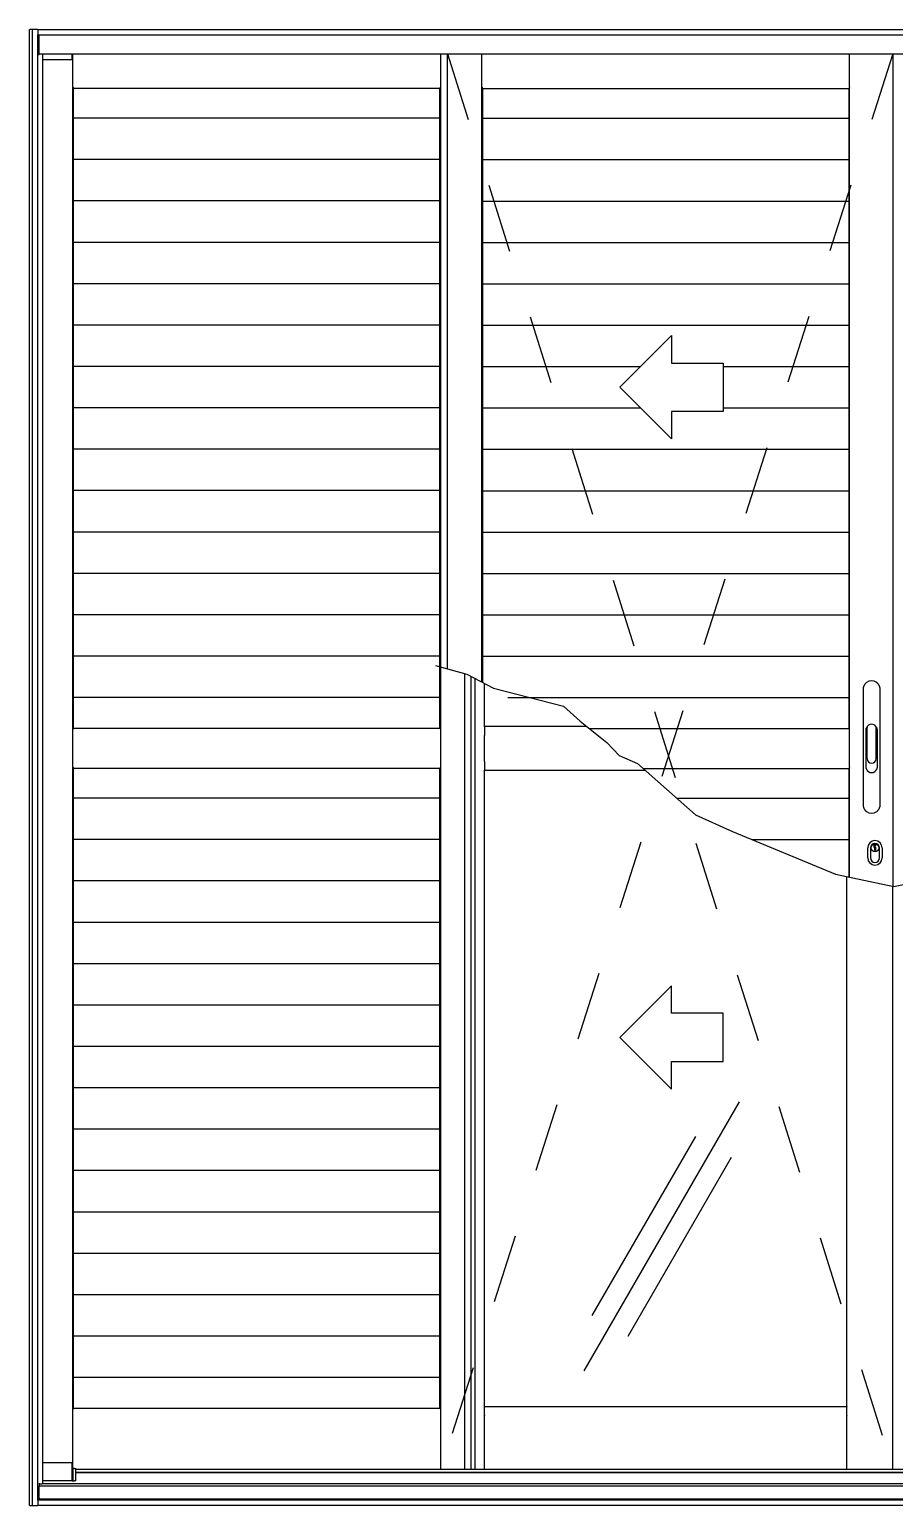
# Model space of a CAD drawing. Header units: millimetres. Extents: x 138.09 to 140.59, y 1054.14 to 1056.28.
# Drawn here: x 138.086 to 139.34, y 1054.136 to 1056.276 of the extents above; entities that cross this region are included whole.
import ezdxf

# ---------------------------------------------------------------- set-up
doc = ezdxf.new("R2010")
doc.units = ezdxf.units.MM
doc.header["$LTSCALE"] = 0.5
doc.linetypes.add('HIDDEN2', pattern=[0.1875, 0.125, -0.0625])
doc.layers.add('Gravia_Portas', color=1, linetype='Continuous')
doc.layers.add('Gravia_Portas_hidden2', color=1, linetype='HIDDEN2')

msp = doc.modelspace()

# ---------------------------------------------------------------- linework, layer by layer
at = {"layer": 'Gravia_Portas', "color": 2}
for p, q in [((138.0861, 1056.2757), (138.0865, 1056.2757)), ((138.0861, 1054.1357), (138.0861, 1056.2757)), ((138.0898, 1056.2757), (138.0865, 1056.2757)), ((138.0902, 1056.2757), (138.0898, 1056.2757)), ((138.0902, 1056.2757), (138.0906, 1056.2757)), ((138.0977, 1056.2757), (138.0906, 1056.2757)), ((138.0977, 1056.2757), (138.0981, 1056.2757)), ((138.0981, 1056.2753), (138.0981, 1056.2757)), ((138.0981, 1056.2757), (140.5741, 1056.2757)), ((138.0865, 1054.1357), (138.0861, 1054.1357)), ((138.0865, 1054.1357), (138.0898, 1054.1357)), ((138.0898, 1054.1357), (138.0902, 1054.1357)), ((138.0906, 1054.1357), (138.0902, 1054.1357)), ((138.0906, 1054.1357), (138.0977, 1054.1357)), ((138.0981, 1054.1357), (138.0977, 1054.1357)), ((138.0981, 1054.1357), (138.0981, 1054.1361)), ((140.5741, 1054.1357), (138.0981, 1054.1357))]:
    msp.add_line(p, q, dxfattribs=at)
at = {"layer": 'Gravia_Portas'}
for p, q in [((138.0902, 1054.1357), (138.0902, 1056.2757)), ((138.0981, 1056.2753), (138.0981, 1056.2682)), ((138.0981, 1056.2678), (138.0981, 1056.2682)), ((138.0981, 1056.2678), (140.5741, 1056.2678)), ((138.0981, 1054.1436), (138.0981, 1056.2678)), ((138.1001, 1056.2407), (138.1001, 1056.2678)), ((138.1001, 1056.2407), (138.1001, 1056.2397)), ((138.1001, 1056.2407), (140.5721, 1056.2407)), ((138.1051, 1056.2407), (138.1051, 1054.1672)), ((138.1481, 1056.236), (138.1481, 1056.2407)), ((138.1491, 1054.1893), (138.1491, 1056.2407)), ((138.6818, 1056.2407), (138.6818, 1055.3518)), ((138.6918, 1055.349), (138.6918, 1056.2407)), ((138.7417, 1055.3298), (138.7417, 1056.2407)), ((139.2745, 1055.0471), (139.2745, 1056.2407)), ((139.3374, 1056.2407), (139.3374, 1055.0337)), ((138.0981, 1056.2397), (138.1001, 1056.2397)), ((138.114, 1056.2316), (138.1051, 1056.2316)), ((138.1322, 1056.2316), (138.114, 1056.2316)), ((138.144, 1056.2316), (138.1323, 1056.2316)), ((138.1481, 1056.2316), (138.144, 1056.2316)), ((138.1481, 1056.236), (138.1481, 1056.2357)), ((138.1481, 1056.2316), (138.1481, 1056.2357)), ((138.1499, 1056.1909), (138.6809, 1056.1909)), ((138.1499, 1056.1909), (138.1499, 1056.1909)), ((138.1499, 1055.2628), (138.1499, 1056.1909)), ((138.6809, 1056.1909), (138.681, 1056.1909)), ((138.6809, 1055.2628), (138.6809, 1056.1909)), ((138.7426, 1056.1904), (138.7425, 1056.1904)), ((138.7426, 1056.1904), (139.2736, 1056.1904)), ((138.7426, 1056.1904), (138.7426, 1055.3294)), ((139.2736, 1056.1904), (139.2736, 1056.1904)), ((139.2736, 1056.1904), (139.2736, 1055.2623)), ((138.1499, 1056.1476), (138.6809, 1056.1476)), ((138.7426, 1056.1471), (139.2736, 1056.1471)), ((138.1499, 1056.0876), (138.6809, 1056.0876)), ((138.7426, 1056.0871), (139.2736, 1056.0871)), ((138.1499, 1056.0276), (138.6809, 1056.0276)), ((138.7426, 1056.0271), (139.2736, 1056.0271)), ((138.1499, 1055.9676), (138.6809, 1055.9676)), ((138.7426, 1055.9671), (139.2736, 1055.9671)), ((138.1499, 1055.9076), (138.6809, 1055.9076)), ((138.7426, 1055.9071), (139.2736, 1055.9071)), ((138.1499, 1055.8476), (138.6809, 1055.8476)), ((138.7426, 1055.8471), (139.2736, 1055.8471)), ((138.1499, 1055.7876), (138.6809, 1055.7876)), ((138.7426, 1055.7871), (138.9716, 1055.7871)), ((139.0916, 1055.7871), (139.2736, 1055.7871)), ((138.1499, 1055.7276), (138.6809, 1055.7276)), ((138.7426, 1055.7271), (138.9716, 1055.7271)), ((139.0916, 1055.7271), (139.2736, 1055.7271)), ((138.1499, 1055.6676), (138.6809, 1055.6676)), ((138.7426, 1055.6671), (139.2736, 1055.6671)), ((138.1499, 1055.6076), (138.6809, 1055.6076)), ((138.7426, 1055.6071), (139.2736, 1055.6071)), ((138.1499, 1055.5476), (138.6809, 1055.5476)), ((138.7426, 1055.5471), (139.2736, 1055.5471)), ((138.1499, 1055.4876), (138.6809, 1055.4876)), ((138.7426, 1055.4871), (139.2736, 1055.4871)), ((138.1499, 1055.4276), (138.6809, 1055.4276)), ((138.7426, 1055.4271), (139.2736, 1055.4271)), ((138.1499, 1055.3676), (138.6809, 1055.3676)), ((138.7426, 1055.3671), (139.2736, 1055.3671)), ((138.6818, 1055.3514), (138.6818, 1054.1883)), ((138.717, 1054.1883), (138.717, 1055.342)), ((138.726, 1054.1883), (138.726, 1055.3381)), ((138.7317, 1055.335), (138.7317, 1054.1883)), ((138.7456, 1055.2651), (138.7456, 1055.3278)), ((139.2945, 1055.3217), (139.2945, 1055.1489)), ((139.3185, 1055.3217), (139.3185, 1055.1489)), ((138.1499, 1055.3076), (138.6809, 1055.3076)), ((138.7791, 1055.3071), (139.2736, 1055.3071)), ((138.1491, 1055.2626), (138.681, 1055.2626)), ((138.1499, 1055.2628), (138.1499, 1055.2628)), ((138.6809, 1055.2628), (138.6809, 1055.2628)), ((138.7456, 1055.2647), (138.7456, 1055.2651)), ((138.8937, 1055.2651), (138.7456, 1055.2651)), ((138.7456, 1055.2647), (138.7456, 1055.2523)), ((138.8974, 1055.2621), (139.2736, 1055.2621)), ((139.2736, 1055.2623), (139.2736, 1055.2623)), ((139.2985, 1055.2063), (139.2985, 1055.2604)), ((139.2998, 1055.2635), (139.2998, 1055.2187)), ((139.3131, 1055.2187), (139.3131, 1055.2635)), ((139.3144, 1055.2604), (139.3144, 1055.2063)), ((138.7456, 1055.2515), (138.7456, 1055.2523)), ((138.7456, 1055.2152), (138.7456, 1055.2515)), ((138.7456, 1055.2144), (138.7456, 1055.2152)), ((138.7456, 1055.2144), (138.7456, 1055.2019)), ((138.1499, 1055.205), (138.6811, 1055.205)), ((138.1499, 1055.2048), (138.1499, 1055.2048)), ((138.1499, 1054.2767), (138.1499, 1055.2048)), ((138.6809, 1055.2048), (138.6811, 1055.2048)), ((138.6809, 1054.2767), (138.6809, 1055.2048)), ((138.7456, 1055.2015), (138.7456, 1055.2019)), ((138.7456, 1054.2792), (138.7456, 1055.2015)), ((138.9786, 1055.2015), (138.7456, 1055.2015)), ((138.9752, 1055.2045), (139.2736, 1055.2045)), ((139.2736, 1055.2043), (139.2736, 1055.2043)), ((139.2736, 1055.2043), (139.2736, 1055.0472)), ((138.1499, 1055.1617), (138.6809, 1055.1617)), ((139.0239, 1055.1612), (139.2736, 1055.1612)), ((138.1499, 1055.1017), (138.6809, 1055.1017)), ((139.1335, 1055.1012), (139.2736, 1055.1012)), ((139.3008, 1055.0747), (139.3008, 1055.0892)), ((139.3049, 1055.0892), (139.3049, 1055.0747)), ((139.3103, 1055.0908), (139.3103, 1055.0941)), ((139.3111, 1055.0892), (139.3103, 1055.0908)), ((139.312, 1055.0928), (139.3111, 1055.0923)), ((139.3111, 1055.0923), (139.3111, 1055.0913)), ((139.3111, 1055.0913), (139.312, 1055.0901)), ((139.3111, 1055.0861), (139.3111, 1055.0892)), ((139.312, 1055.0861), (139.3111, 1055.0861)), ((139.312, 1055.0942), (139.312, 1055.0928)), ((139.312, 1055.0901), (139.312, 1055.0861)), ((139.3179, 1055.0747), (139.3179, 1055.0892)), ((139.3219, 1055.0892), (139.3219, 1055.0747)), ((138.1499, 1055.0417), (138.6809, 1055.0417)), ((139.2706, 1054.2792), (139.2706, 1055.0479)), ((139.3374, 1054.1883), (139.3374, 1055.0337)), ((138.1499, 1054.9817), (138.6809, 1054.9817)), ((138.1499, 1054.9217), (138.6809, 1054.9217)), ((138.1499, 1054.8617), (138.6809, 1054.8617)), ((138.1499, 1054.8017), (138.6809, 1054.8017)), ((138.1499, 1054.7417), (138.6809, 1054.7417)), ((138.8901, 1054.3311), (139.1151, 1054.7208)), ((138.1499, 1054.6817), (138.6809, 1054.6817)), ((138.9016, 1054.4111), (139.0516, 1054.6709)), ((138.9536, 1054.3811), (139.1036, 1054.6409)), ((138.1499, 1054.6217), (138.6809, 1054.6217)), ((138.1499, 1054.5617), (138.6809, 1054.5617)), ((138.1499, 1054.5017), (138.6809, 1054.5017)), ((138.1499, 1054.4417), (138.6809, 1054.4417)), ((138.1499, 1054.3817), (138.6809, 1054.3817)), ((138.1499, 1054.3217), (138.6809, 1054.3217)), ((138.1499, 1054.2767), (138.1498, 1054.2767)), ((138.1499, 1054.2767), (138.6809, 1054.2767)), ((138.681, 1054.2767), (138.6809, 1054.2767)), ((138.7456, 1054.2792), (139.2706, 1054.2792)), ((138.7456, 1054.2792), (138.7456, 1054.2788)), ((138.7456, 1054.2664), (138.7456, 1054.2788)), ((139.2706, 1054.2792), (139.2706, 1054.2788)), ((139.2706, 1054.2664), (139.2706, 1054.2788)), ((138.7456, 1054.2664), (138.7456, 1054.2656)), ((138.7456, 1054.1883), (138.7456, 1054.2656)), ((139.2706, 1054.2664), (139.2706, 1054.2656)), ((139.2706, 1054.1883), (139.2706, 1054.2656)), ((138.114, 1054.1975), (138.1051, 1054.1975)), ((138.1322, 1054.1975), (138.114, 1054.1975)), ((138.144, 1054.1975), (138.1323, 1054.1975)), ((138.1481, 1054.1975), (138.144, 1054.1975)), ((138.1481, 1054.1934), (138.1481, 1054.1975)), ((138.1481, 1054.1934), (138.1481, 1054.1931)), ((138.1481, 1054.1713), (138.1481, 1054.1931)), ((138.1487, 1054.1893), (138.1481, 1054.1893)), ((138.1512, 1054.1893), (138.1487, 1054.1893)), ((138.1487, 1054.1893), (138.1487, 1054.1713)), ((138.1512, 1054.1893), (138.1532, 1054.1893)), ((138.1532, 1054.1713), (138.1532, 1054.1893)), ((138.1532, 1054.1883), (138.6918, 1054.1883)), ((138.1532, 1054.1883), (140.519, 1054.1883)), ((138.1001, 1054.1682), (138.1001, 1054.1651)), ((138.1001, 1054.1672), (138.1045, 1054.1672)), ((138.1001, 1054.1651), (138.1001, 1054.1633)), ((138.1001, 1054.1643), (140.5721, 1054.1643)), ((138.1051, 1054.1672), (138.1045, 1054.1672)), ((138.1481, 1054.1713), (138.1051, 1054.1713)), ((140.5672, 1054.1672), (138.1051, 1054.1672)), ((138.1481, 1054.1713), (138.1487, 1054.1713)), ((138.1487, 1054.1713), (138.1512, 1054.1713)), ((138.1532, 1054.1713), (138.1512, 1054.1713)), ((138.1532, 1054.1837), (140.519, 1054.1837)), ((140.519, 1054.1835), (138.1532, 1054.1835)), ((138.0981, 1054.1633), (138.1001, 1054.1633)), ((138.0981, 1054.1461), (138.1001, 1054.1461)), ((138.0981, 1054.1432), (138.0981, 1054.1436)), ((140.5741, 1054.1436), (138.0981, 1054.1436)), ((138.0981, 1054.1432), (138.0981, 1054.1361)), ((138.1001, 1054.1461), (138.1001, 1054.1633)), ((138.1001, 1054.1461), (138.1001, 1054.1451)), ((138.1001, 1054.1436), (138.1001, 1054.1451)), ((140.5721, 1054.1451), (138.1001, 1054.1451))]:
    msp.add_line(p, q, dxfattribs=at)
for points in [[(138.1494, 1056.1922), (138.1494, 1056.1923), (138.1494, 1056.1923), (138.1494, 1056.1923), (138.1494, 1056.1924), (138.1494, 1056.1924), (138.1494, 1056.1924), (138.1493, 1056.1924), (138.1493, 1056.1925), (138.1493, 1056.1925), (138.1493, 1056.1925), (138.1493, 1056.1925), (138.1493, 1056.1926), (138.1493, 1056.1926), (138.1492, 1056.1926), (138.1492, 1056.1927), (138.1492, 1056.1927), (138.1492, 1056.1927), (138.1492, 1056.1927), (138.1492, 1056.1928), (138.1491, 1056.1928), (138.1491, 1056.1928), (138.1491, 1056.1928), (138.1491, 1056.1929), (138.1491, 1056.1929)], [(138.1499, 1056.1909), (138.1499, 1056.191), (138.1498, 1056.191), (138.1498, 1056.191), (138.1498, 1056.1911), (138.1498, 1056.1911), (138.1498, 1056.1912), (138.1498, 1056.1912), (138.1497, 1056.1913), (138.1497, 1056.1913), (138.1497, 1056.1914), (138.1497, 1056.1914), (138.1497, 1056.1915), (138.1496, 1056.1915), (138.1496, 1056.1916), (138.1496, 1056.1917), (138.1496, 1056.1917), (138.1496, 1056.1918), (138.1495, 1056.1918), (138.1495, 1056.1919), (138.1495, 1056.192), (138.1495, 1056.192), (138.1495, 1056.1921), (138.1494, 1056.1922), (138.1494, 1056.1922)], [(138.6814, 1056.1922), (138.6814, 1056.1922), (138.6814, 1056.1921), (138.6814, 1056.192), (138.6814, 1056.192), (138.6813, 1056.1919), (138.6813, 1056.1918), (138.6813, 1056.1918), (138.6813, 1056.1917), (138.6813, 1056.1917), (138.6812, 1056.1916), (138.6812, 1056.1915), (138.6812, 1056.1915), (138.6812, 1056.1914), (138.6812, 1056.1914), (138.6811, 1056.1913), (138.6811, 1056.1913), (138.6811, 1056.1912), (138.6811, 1056.1912), (138.6811, 1056.1911), (138.681, 1056.1911), (138.681, 1056.191), (138.681, 1056.191), (138.681, 1056.191), (138.681, 1056.1909)], [(138.6818, 1056.1929), (138.6818, 1056.1929), (138.6818, 1056.1928), (138.6817, 1056.1928), (138.6817, 1056.1928), (138.6817, 1056.1928), (138.6817, 1056.1927), (138.6817, 1056.1927), (138.6816, 1056.1927), (138.6816, 1056.1926), (138.6816, 1056.1926), (138.6816, 1056.1926), (138.6816, 1056.1926), (138.6816, 1056.1925), (138.6816, 1056.1925), (138.6815, 1056.1925), (138.6815, 1056.1925), (138.6815, 1056.1924), (138.6815, 1056.1924), (138.6815, 1056.1924), (138.6815, 1056.1924), (138.6815, 1056.1923), (138.6815, 1056.1923), (138.6815, 1056.1923), (138.6814, 1056.1922)], [(138.7417, 1056.1924), (138.7417, 1056.1924), (138.7417, 1056.1923), (138.7418, 1056.1923), (138.7418, 1056.1923), (138.7418, 1056.1923), (138.7418, 1056.1922), (138.7418, 1056.1922), (138.7419, 1056.1922), (138.7419, 1056.1922), (138.7419, 1056.1921), (138.7419, 1056.1921), (138.7419, 1056.1921), (138.7419, 1056.192), (138.742, 1056.192), (138.742, 1056.192), (138.742, 1056.192), (138.742, 1056.1919), (138.742, 1056.1919), (138.742, 1056.1919), (138.742, 1056.1919), (138.742, 1056.1918), (138.742, 1056.1918), (138.7421, 1056.1918), (138.7421, 1056.1917)], [(138.7421, 1056.1917), (138.7421, 1056.1917), (138.7421, 1056.1916), (138.7421, 1056.1915), (138.7421, 1056.1915), (138.7422, 1056.1914), (138.7422, 1056.1913), (138.7422, 1056.1913), (138.7422, 1056.1912), (138.7423, 1056.1912), (138.7423, 1056.1911), (138.7423, 1056.191), (138.7423, 1056.191), (138.7423, 1056.1909), (138.7424, 1056.1909), (138.7424, 1056.1908), (138.7424, 1056.1908), (138.7424, 1056.1907), (138.7424, 1056.1907), (138.7424, 1056.1906), (138.7425, 1056.1906), (138.7425, 1056.1905), (138.7425, 1056.1905), (138.7425, 1056.1905), (138.7425, 1056.1904)], [(139.2741, 1056.1917), (139.2741, 1056.1917), (139.2741, 1056.1916), (139.274, 1056.1915), (139.274, 1056.1915), (139.274, 1056.1914), (139.274, 1056.1913), (139.2739, 1056.1913), (139.2739, 1056.1912), (139.2739, 1056.1912), (139.2739, 1056.1911), (139.2739, 1056.191), (139.2738, 1056.191), (139.2738, 1056.1909), (139.2738, 1056.1909), (139.2738, 1056.1908), (139.2738, 1056.1908), (139.2737, 1056.1907), (139.2737, 1056.1907), (139.2737, 1056.1906), (139.2737, 1056.1906), (139.2737, 1056.1905), (139.2737, 1056.1905), (139.2737, 1056.1905), (139.2736, 1056.1904)], [(139.2745, 1056.1924), (139.2744, 1056.1924), (139.2744, 1056.1923), (139.2744, 1056.1923), (139.2744, 1056.1923), (139.2743, 1056.1923), (139.2743, 1056.1922), (139.2743, 1056.1922), (139.2743, 1056.1922), (139.2743, 1056.1922), (139.2743, 1056.1921), (139.2742, 1056.1921), (139.2742, 1056.1921), (139.2742, 1056.192), (139.2742, 1056.192), (139.2742, 1056.192), (139.2742, 1056.192), (139.2742, 1056.1919), (139.2742, 1056.1919), (139.2741, 1056.1919), (139.2741, 1056.1919), (139.2741, 1056.1918), (139.2741, 1056.1918), (139.2741, 1056.1918), (139.2741, 1056.1917)], [(138.6746, 1055.3538), (138.7201, 1055.3412), (138.7586, 1055.3209), (138.8601, 1055.2946), (138.884, 1055.2729), (138.9227, 1055.242), (138.9407, 1055.223), (138.9674, 1055.2115), (139.0512, 1055.1369), (139.1051, 1055.113), (139.2544, 1055.0513), (139.3386, 1055.0334), (139.4229, 1055.0513), (139.5722, 1055.113), (139.6261, 1055.1369), (139.7098, 1055.2115), (139.7365, 1055.223), (139.7546, 1055.242), (139.7933, 1055.2729), (139.8797, 1055.2946), (139.9187, 1055.3209), (139.9572, 1055.3412), (139.9983, 1055.3538)], [(139.2948, 1055.323), (139.2948, 1055.3229), (139.2948, 1055.3228), (139.2948, 1055.3228), (139.2947, 1055.3227), (139.2947, 1055.3227), (139.2947, 1055.3226), (139.2947, 1055.3226), (139.2947, 1055.3225), (139.2947, 1055.3224), (139.2946, 1055.3224), (139.2946, 1055.3223), (139.2946, 1055.3223), (139.2946, 1055.3222), (139.2946, 1055.3222), (139.2946, 1055.3221), (139.2946, 1055.3221), (139.2945, 1055.322), (139.2945, 1055.322), (139.2945, 1055.3219), (139.2945, 1055.3219), (139.2945, 1055.3218), (139.2945, 1055.3218), (139.2945, 1055.3217), (139.2945, 1055.3217)], [(139.2991, 1055.3289), (139.2988, 1055.3287), (139.2986, 1055.3285), (139.2984, 1055.3283), (139.2981, 1055.3281), (139.2979, 1055.3279), (139.2977, 1055.3277), (139.2975, 1055.3274), (139.2973, 1055.3272), (139.2971, 1055.327), (139.2969, 1055.3267), (139.2967, 1055.3265), (139.2965, 1055.3262), (139.2963, 1055.326), (139.2962, 1055.3257), (139.296, 1055.3255), (139.2958, 1055.3252), (139.2957, 1055.3249), (139.2955, 1055.3247), (139.2954, 1055.3244), (139.2953, 1055.3241), (139.2952, 1055.3238), (139.295, 1055.3235), (139.2949, 1055.3233), (139.2948, 1055.323)], [(139.3181, 1055.323), (139.318, 1055.3233), (139.3179, 1055.3235), (139.3178, 1055.3238), (139.3177, 1055.3241), (139.3175, 1055.3244), (139.3174, 1055.3247), (139.3173, 1055.3249), (139.3171, 1055.3252), (139.317, 1055.3255), (139.3168, 1055.3257), (139.3166, 1055.326), (139.3164, 1055.3262), (139.3163, 1055.3265), (139.3161, 1055.3267), (139.3159, 1055.327), (139.3157, 1055.3272), (139.3155, 1055.3274), (139.3152, 1055.3277), (139.315, 1055.3279), (139.3148, 1055.3281), (139.3146, 1055.3283), (139.3144, 1055.3285), (139.3141, 1055.3287), (139.3139, 1055.3289)], [(139.3185, 1055.3217), (139.3185, 1055.3217), (139.3185, 1055.3218), (139.3185, 1055.3218), (139.3184, 1055.3219), (139.3184, 1055.3219), (139.3184, 1055.322), (139.3184, 1055.322), (139.3184, 1055.3221), (139.3184, 1055.3221), (139.3184, 1055.3222), (139.3184, 1055.3222), (139.3183, 1055.3223), (139.3183, 1055.3223), (139.3183, 1055.3224), (139.3183, 1055.3224), (139.3183, 1055.3225), (139.3183, 1055.3226), (139.3182, 1055.3226), (139.3182, 1055.3227), (139.3182, 1055.3227), (139.3182, 1055.3228), (139.3182, 1055.3228), (139.3182, 1055.3229), (139.3181, 1055.323)], [(138.1491, 1055.2607), (138.1491, 1055.2607), (138.1491, 1055.2607), (138.1491, 1055.2608), (138.1491, 1055.2608), (138.1492, 1055.2608), (138.1492, 1055.2608), (138.1492, 1055.2609), (138.1492, 1055.2609), (138.1492, 1055.2609), (138.1492, 1055.2609), (138.1493, 1055.261), (138.1493, 1055.261), (138.1493, 1055.261), (138.1493, 1055.261), (138.1493, 1055.2611), (138.1493, 1055.2611), (138.1493, 1055.2611), (138.1494, 1055.2612), (138.1494, 1055.2612), (138.1494, 1055.2612), (138.1494, 1055.2612), (138.1494, 1055.2613), (138.1494, 1055.2613), (138.1494, 1055.2613)], [(138.1494, 1055.2613), (138.1494, 1055.2614), (138.1495, 1055.2615), (138.1495, 1055.2616), (138.1495, 1055.2617), (138.1496, 1055.2618), (138.1496, 1055.2618), (138.1496, 1055.2619), (138.1496, 1055.262), (138.1497, 1055.2621), (138.1497, 1055.2621), (138.1497, 1055.2622), (138.1497, 1055.2623), (138.1498, 1055.2623), (138.1498, 1055.2624), (138.1498, 1055.2624), (138.1498, 1055.2625), (138.1498, 1055.2625), (138.1499, 1055.2626), (138.1499, 1055.2626), (138.1499, 1055.2627), (138.1499, 1055.2627), (138.1499, 1055.2628), (138.1499, 1055.2628), (138.1499, 1055.2628)], [(138.6809, 1055.2628), (138.6809, 1055.2628), (138.681, 1055.2628), (138.681, 1055.2627), (138.681, 1055.2627), (138.681, 1055.2626), (138.681, 1055.2626), (138.681, 1055.2625), (138.681, 1055.2625), (138.6811, 1055.2624), (138.6811, 1055.2624), (138.6811, 1055.2623), (138.6811, 1055.2623), (138.6812, 1055.2622), (138.6812, 1055.2621), (138.6812, 1055.2621), (138.6812, 1055.262), (138.6813, 1055.2619), (138.6813, 1055.2618), (138.6813, 1055.2618), (138.6813, 1055.2617), (138.6814, 1055.2616), (138.6814, 1055.2615), (138.6814, 1055.2614), (138.6814, 1055.2614)], [(138.6814, 1055.2614), (138.6815, 1055.2613), (138.6815, 1055.2613), (138.6815, 1055.2613), (138.6815, 1055.2612), (138.6815, 1055.2612), (138.6815, 1055.2612), (138.6815, 1055.2612), (138.6815, 1055.2611), (138.6815, 1055.2611), (138.6816, 1055.2611), (138.6816, 1055.2611), (138.6816, 1055.261), (138.6816, 1055.261), (138.6816, 1055.261), (138.6816, 1055.2609), (138.6816, 1055.2609), (138.6817, 1055.2609), (138.6817, 1055.2609), (138.6817, 1055.2608), (138.6817, 1055.2608), (138.6817, 1055.2608), (138.6818, 1055.2608), (138.6818, 1055.2607), (138.6818, 1055.2607)], [(139.2736, 1055.2623), (139.2736, 1055.2623), (139.2736, 1055.2623), (139.2736, 1055.2622), (139.2736, 1055.2622), (139.2736, 1055.2621), (139.2737, 1055.2621), (139.2737, 1055.262), (139.2737, 1055.262), (139.2737, 1055.2619), (139.2737, 1055.2619), (139.2738, 1055.2618), (139.2738, 1055.2618), (139.2738, 1055.2617), (139.2738, 1055.2616), (139.2738, 1055.2616), (139.2739, 1055.2615), (139.2739, 1055.2614), (139.2739, 1055.2613), (139.274, 1055.2613), (139.274, 1055.2612), (139.274, 1055.2611), (139.274, 1055.261), (139.2741, 1055.2609), (139.2741, 1055.2608)], [(139.2741, 1055.2608), (139.2741, 1055.2608), (139.2741, 1055.2608), (139.2741, 1055.2607), (139.2741, 1055.2607), (139.2741, 1055.2607), (139.2742, 1055.2607), (139.2742, 1055.2606), (139.2742, 1055.2606), (139.2742, 1055.2606), (139.2742, 1055.2605), (139.2742, 1055.2605), (139.2742, 1055.2605), (139.2742, 1055.2605), (139.2743, 1055.2604), (139.2743, 1055.2604), (139.2743, 1055.2604), (139.2743, 1055.2604), (139.2743, 1055.2603), (139.2743, 1055.2603), (139.2744, 1055.2603), (139.2744, 1055.2603), (139.2744, 1055.2602), (139.2744, 1055.2602), (139.2745, 1055.2602)], [(139.2985, 1055.2604), (139.2985, 1055.2605), (139.2985, 1055.2606), (139.2985, 1055.2607), (139.2985, 1055.2609), (139.2986, 1055.261), (139.2986, 1055.2611), (139.2986, 1055.2612), (139.2986, 1055.2614), (139.2986, 1055.2615), (139.2986, 1055.2616), (139.2986, 1055.2617), (139.2987, 1055.2618), (139.2987, 1055.262), (139.2987, 1055.2621), (139.2987, 1055.2622), (139.2988, 1055.2623), (139.2988, 1055.2625), (139.2988, 1055.2626), (139.2989, 1055.2627), (139.2989, 1055.2628), (139.2989, 1055.2629), (139.299, 1055.2631), (139.299, 1055.2632), (139.2991, 1055.2633)], [(139.3139, 1055.2633), (139.3139, 1055.2632), (139.314, 1055.2631), (139.314, 1055.2629), (139.314, 1055.2628), (139.3141, 1055.2627), (139.3141, 1055.2626), (139.3142, 1055.2625), (139.3142, 1055.2623), (139.3142, 1055.2622), (139.3142, 1055.2621), (139.3143, 1055.262), (139.3143, 1055.2618), (139.3143, 1055.2617), (139.3143, 1055.2616), (139.3144, 1055.2615), (139.3144, 1055.2614), (139.3144, 1055.2612), (139.3144, 1055.2611), (139.3144, 1055.261), (139.3144, 1055.2609), (139.3144, 1055.2607), (139.3144, 1055.2606), (139.3144, 1055.2605), (139.3144, 1055.2604)], [(138.1494, 1055.2063), (138.1494, 1055.2064), (138.1494, 1055.2064), (138.1494, 1055.2064), (138.1494, 1055.2065), (138.1494, 1055.2065), (138.1494, 1055.2065), (138.1493, 1055.2065), (138.1493, 1055.2066), (138.1493, 1055.2066), (138.1493, 1055.2066), (138.1493, 1055.2066), (138.1493, 1055.2067), (138.1493, 1055.2067), (138.1492, 1055.2067), (138.1492, 1055.2068), (138.1492, 1055.2068), (138.1492, 1055.2068), (138.1492, 1055.2068), (138.1492, 1055.2069), (138.1491, 1055.2069), (138.1491, 1055.2069), (138.1491, 1055.2069), (138.1491, 1055.207), (138.1491, 1055.207)], [(138.1499, 1055.2048), (138.1499, 1055.2049), (138.1499, 1055.2049), (138.1499, 1055.2049), (138.1499, 1055.205), (138.1499, 1055.205), (138.1499, 1055.2051), (138.1498, 1055.2051), (138.1498, 1055.2052), (138.1498, 1055.2052), (138.1498, 1055.2053), (138.1498, 1055.2053), (138.1497, 1055.2054), (138.1497, 1055.2055), (138.1497, 1055.2055), (138.1497, 1055.2056), (138.1496, 1055.2057), (138.1496, 1055.2058), (138.1496, 1055.2058), (138.1496, 1055.2059), (138.1495, 1055.206), (138.1495, 1055.2061), (138.1495, 1055.2062), (138.1494, 1055.2062), (138.1494, 1055.2063)], [(138.6814, 1055.2058), (138.6814, 1055.2058), (138.6814, 1055.2057), (138.6814, 1055.2057), (138.6814, 1055.2056), (138.6814, 1055.2056), (138.6813, 1055.2055), (138.6813, 1055.2055), (138.6813, 1055.2054), (138.6813, 1055.2054), (138.6813, 1055.2054), (138.6812, 1055.2053), (138.6812, 1055.2053), (138.6812, 1055.2052), (138.6812, 1055.2052), (138.6812, 1055.2051), (138.6812, 1055.2051), (138.6811, 1055.2051), (138.6811, 1055.205), (138.6811, 1055.205), (138.6811, 1055.205), (138.6811, 1055.2049), (138.6811, 1055.2049), (138.6811, 1055.2049), (138.6811, 1055.2048)], [(138.6818, 1055.2063), (138.6818, 1055.2063), (138.6818, 1055.2062), (138.6817, 1055.2062), (138.6817, 1055.2062), (138.6817, 1055.2062), (138.6817, 1055.2062), (138.6817, 1055.2062), (138.6816, 1055.2061), (138.6816, 1055.2061), (138.6816, 1055.2061), (138.6816, 1055.2061), (138.6816, 1055.2061), (138.6816, 1055.206), (138.6816, 1055.206), (138.6815, 1055.206), (138.6815, 1055.206), (138.6815, 1055.206), (138.6815, 1055.2059), (138.6815, 1055.2059), (138.6815, 1055.2059), (138.6815, 1055.2059), (138.6815, 1055.2058), (138.6815, 1055.2058), (138.6814, 1055.2058)], [(139.2741, 1055.2058), (139.2741, 1055.2057), (139.274, 1055.2057), (139.274, 1055.2056), (139.274, 1055.2055), (139.274, 1055.2054), (139.2739, 1055.2053), (139.2739, 1055.2053), (139.2739, 1055.2052), (139.2738, 1055.2051), (139.2738, 1055.205), (139.2738, 1055.205), (139.2738, 1055.2049), (139.2738, 1055.2048), (139.2737, 1055.2048), (139.2737, 1055.2047), (139.2737, 1055.2047), (139.2737, 1055.2046), (139.2737, 1055.2046), (139.2736, 1055.2045), (139.2736, 1055.2045), (139.2736, 1055.2044), (139.2736, 1055.2044), (139.2736, 1055.2044), (139.2736, 1055.2043)], [(139.2745, 1055.2065), (139.2744, 1055.2065), (139.2744, 1055.2064), (139.2744, 1055.2064), (139.2744, 1055.2064), (139.2743, 1055.2064), (139.2743, 1055.2063), (139.2743, 1055.2063), (139.2743, 1055.2063), (139.2743, 1055.2063), (139.2743, 1055.2062), (139.2742, 1055.2062), (139.2742, 1055.2062), (139.2742, 1055.2061), (139.2742, 1055.2061), (139.2742, 1055.2061), (139.2742, 1055.2061), (139.2742, 1055.206), (139.2742, 1055.206), (139.2741, 1055.206), (139.2741, 1055.206), (139.2741, 1055.2059), (139.2741, 1055.2059), (139.2741, 1055.2059), (139.2741, 1055.2058)], [(139.2991, 1055.2034), (139.299, 1055.2035), (139.299, 1055.2036), (139.2989, 1055.2037), (139.2989, 1055.2038), (139.2989, 1055.204), (139.2988, 1055.2041), (139.2988, 1055.2042), (139.2988, 1055.2043), (139.2987, 1055.2045), (139.2987, 1055.2046), (139.2987, 1055.2047), (139.2987, 1055.2048), (139.2986, 1055.2049), (139.2986, 1055.2051), (139.2986, 1055.2052), (139.2986, 1055.2053), (139.2986, 1055.2054), (139.2986, 1055.2056), (139.2986, 1055.2057), (139.2985, 1055.2058), (139.2985, 1055.2059), (139.2985, 1055.206), (139.2985, 1055.2062), (139.2985, 1055.2063)], [(139.3144, 1055.2063), (139.3144, 1055.2062), (139.3144, 1055.206), (139.3144, 1055.2059), (139.3144, 1055.2058), (139.3144, 1055.2057), (139.3144, 1055.2056), (139.3144, 1055.2054), (139.3144, 1055.2053), (139.3144, 1055.2052), (139.3143, 1055.2051), (139.3143, 1055.2049), (139.3143, 1055.2048), (139.3143, 1055.2047), (139.3142, 1055.2046), (139.3142, 1055.2045), (139.3142, 1055.2043), (139.3142, 1055.2042), (139.3141, 1055.2041), (139.3141, 1055.204), (139.314, 1055.2038), (139.314, 1055.2037), (139.314, 1055.2036), (139.3139, 1055.2035), (139.3139, 1055.2034)], [(139.2945, 1055.1489), (139.2945, 1055.1489), (139.2945, 1055.1489), (139.2945, 1055.1489), (139.2945, 1055.1488), (139.2945, 1055.1488), (139.2945, 1055.1487), (139.2945, 1055.1487), (139.2946, 1055.1486), (139.2946, 1055.1485), (139.2946, 1055.1485), (139.2946, 1055.1484), (139.2946, 1055.1484), (139.2946, 1055.1483), (139.2946, 1055.1483), (139.2947, 1055.1482), (139.2947, 1055.1482), (139.2947, 1055.1481), (139.2947, 1055.1481), (139.2947, 1055.148), (139.2947, 1055.1479), (139.2948, 1055.1479), (139.2948, 1055.1478), (139.2948, 1055.1478), (139.2948, 1055.1477)], [(139.3181, 1055.1477), (139.3182, 1055.1478), (139.3182, 1055.1478), (139.3182, 1055.1479), (139.3182, 1055.1479), (139.3182, 1055.148), (139.3182, 1055.1481), (139.3183, 1055.1481), (139.3183, 1055.1482), (139.3183, 1055.1482), (139.3183, 1055.1483), (139.3183, 1055.1483), (139.3183, 1055.1484), (139.3184, 1055.1484), (139.3184, 1055.1485), (139.3184, 1055.1485), (139.3184, 1055.1486), (139.3184, 1055.1487), (139.3184, 1055.1487), (139.3184, 1055.1488), (139.3184, 1055.1488), (139.3185, 1055.1489), (139.3185, 1055.1489), (139.3185, 1055.1489), (139.3185, 1055.1489)], [(139.2948, 1055.1477), (139.2949, 1055.1474), (139.295, 1055.1471), (139.2952, 1055.1468), (139.2953, 1055.1466), (139.2954, 1055.1463), (139.2955, 1055.146), (139.2957, 1055.1457), (139.2958, 1055.1455), (139.296, 1055.1452), (139.2962, 1055.1449), (139.2963, 1055.1447), (139.2965, 1055.1444), (139.2967, 1055.1442), (139.2969, 1055.1439), (139.2971, 1055.1437), (139.2973, 1055.1435), (139.2975, 1055.1432), (139.2977, 1055.143), (139.2979, 1055.1428), (139.2981, 1055.1426), (139.2984, 1055.1424), (139.2986, 1055.1422), (139.2988, 1055.142), (139.2991, 1055.1418)], [(139.3139, 1055.1418), (139.3141, 1055.142), (139.3144, 1055.1422), (139.3146, 1055.1424), (139.3148, 1055.1426), (139.315, 1055.1428), (139.3152, 1055.143), (139.3155, 1055.1432), (139.3157, 1055.1435), (139.3159, 1055.1437), (139.3161, 1055.1439), (139.3163, 1055.1442), (139.3164, 1055.1444), (139.3166, 1055.1447), (139.3168, 1055.1449), (139.317, 1055.1452), (139.3171, 1055.1455), (139.3173, 1055.1457), (139.3174, 1055.146), (139.3175, 1055.1463), (139.3177, 1055.1466), (139.3178, 1055.1468), (139.3179, 1055.1471), (139.318, 1055.1474), (139.3181, 1055.1477)], [(138.1491, 1054.2751), (138.1491, 1054.2751), (138.1491, 1054.2751), (138.1491, 1054.2751), (138.1491, 1054.2751), (138.1492, 1054.2752), (138.1492, 1054.2752), (138.1492, 1054.2752), (138.1492, 1054.2752), (138.1492, 1054.2753), (138.1492, 1054.2753), (138.1493, 1054.2753), (138.1493, 1054.2753), (138.1493, 1054.2753), (138.1493, 1054.2754), (138.1493, 1054.2754), (138.1493, 1054.2754), (138.1493, 1054.2754), (138.1494, 1054.2755), (138.1494, 1054.2755), (138.1494, 1054.2755), (138.1494, 1054.2755), (138.1494, 1054.2756), (138.1494, 1054.2756), (138.1494, 1054.2756)], [(138.1494, 1054.2756), (138.1494, 1054.2757), (138.1494, 1054.2757), (138.1495, 1054.2758), (138.1495, 1054.2758), (138.1495, 1054.2759), (138.1495, 1054.276), (138.1495, 1054.276), (138.1496, 1054.2761), (138.1496, 1054.2761), (138.1496, 1054.2761), (138.1496, 1054.2762), (138.1496, 1054.2762), (138.1497, 1054.2763), (138.1497, 1054.2763), (138.1497, 1054.2764), (138.1497, 1054.2764), (138.1497, 1054.2765), (138.1497, 1054.2765), (138.1498, 1054.2765), (138.1498, 1054.2766), (138.1498, 1054.2766), (138.1498, 1054.2767), (138.1498, 1054.2767), (138.1498, 1054.2767)], [(138.681, 1054.2767), (138.681, 1054.2767), (138.681, 1054.2767), (138.681, 1054.2766), (138.681, 1054.2766), (138.6811, 1054.2765), (138.6811, 1054.2765), (138.6811, 1054.2764), (138.6811, 1054.2764), (138.6811, 1054.2763), (138.6812, 1054.2763), (138.6812, 1054.2762), (138.6812, 1054.2762), (138.6812, 1054.2761), (138.6812, 1054.2761), (138.6813, 1054.276), (138.6813, 1054.2759), (138.6813, 1054.2759), (138.6813, 1054.2758), (138.6813, 1054.2758), (138.6814, 1054.2757), (138.6814, 1054.2756), (138.6814, 1054.2756), (138.6814, 1054.2755), (138.6814, 1054.2754)], [(138.6814, 1054.2754), (138.6815, 1054.2754), (138.6815, 1054.2754), (138.6815, 1054.2753), (138.6815, 1054.2753), (138.6815, 1054.2753), (138.6815, 1054.2753), (138.6815, 1054.2752), (138.6815, 1054.2752), (138.6815, 1054.2752), (138.6816, 1054.2751), (138.6816, 1054.2751), (138.6816, 1054.2751), (138.6816, 1054.2751), (138.6816, 1054.275), (138.6816, 1054.275), (138.6816, 1054.275), (138.6817, 1054.275), (138.6817, 1054.2749), (138.6817, 1054.2749), (138.6817, 1054.2749), (138.6817, 1054.2749), (138.6818, 1054.2748), (138.6818, 1054.2748), (138.6818, 1054.2748)]]:
    msp.add_lwpolyline(points, dxfattribs=at)
for points in [[(138.9416, 1055.7571), (139.0166, 1055.8321), (139.0166, 1055.7921), (139.0916, 1055.7921), (139.0916, 1055.7221), (139.0166, 1055.7221), (139.0166, 1055.6821), (138.9416, 1055.7571)], [(138.9416, 1054.8143), (139.0166, 1054.7393), (139.0166, 1054.7793), (139.0916, 1054.7793), (139.0916, 1054.8493), (139.0166, 1054.8493), (139.0166, 1054.8893), (138.9416, 1054.8143)]]:
    msp.add_lwpolyline(points, close=True, dxfattribs=at)
msp.add_circle((139.3114, 1055.0892), 0.0055, dxfattribs=at)
for centre, radius, start, end in [((139.3065, 1055.319), 0.0123, 53.0136, 126.9864), ((139.3065, 1055.2604), 0.00795, 21.4374, 158.5626), ((139.3065, 1055.2635), 0.00665, 167.4699, 180), ((139.3065, 1055.2635), 0.00665, 0, 12.5301), ((139.3065, 1055.2187), 0.00665, 180, 0), ((139.3065, 1055.2063), 0.00795, 201.4374, 338.5626), ((139.3065, 1055.1516), 0.0123, 233.0136, 306.9864), ((139.3114, 1055.0892), 0.0105, 0, 180), ((139.3114, 1055.0892), 0.0065, 0, 180), ((139.3114, 1055.0892), 0.005, 82.8236, 102.3225), ((139.3114, 1055.0747), 0.0105, 180, 0), ((139.3114, 1055.0747), 0.0065, 180, 0)]:
    msp.add_arc(centre, radius, start, end, dxfattribs=at)
at = {"layer": 'Gravia_Portas_hidden2'}
for p, q in [((139.3374, 1056.2407), (138.6818, 1054.1883)), ((138.6918, 1056.2407), (139.3374, 1054.1883))]:
    msp.add_line(p, q, dxfattribs=at)

doc.saveas('drawing.dxf')
